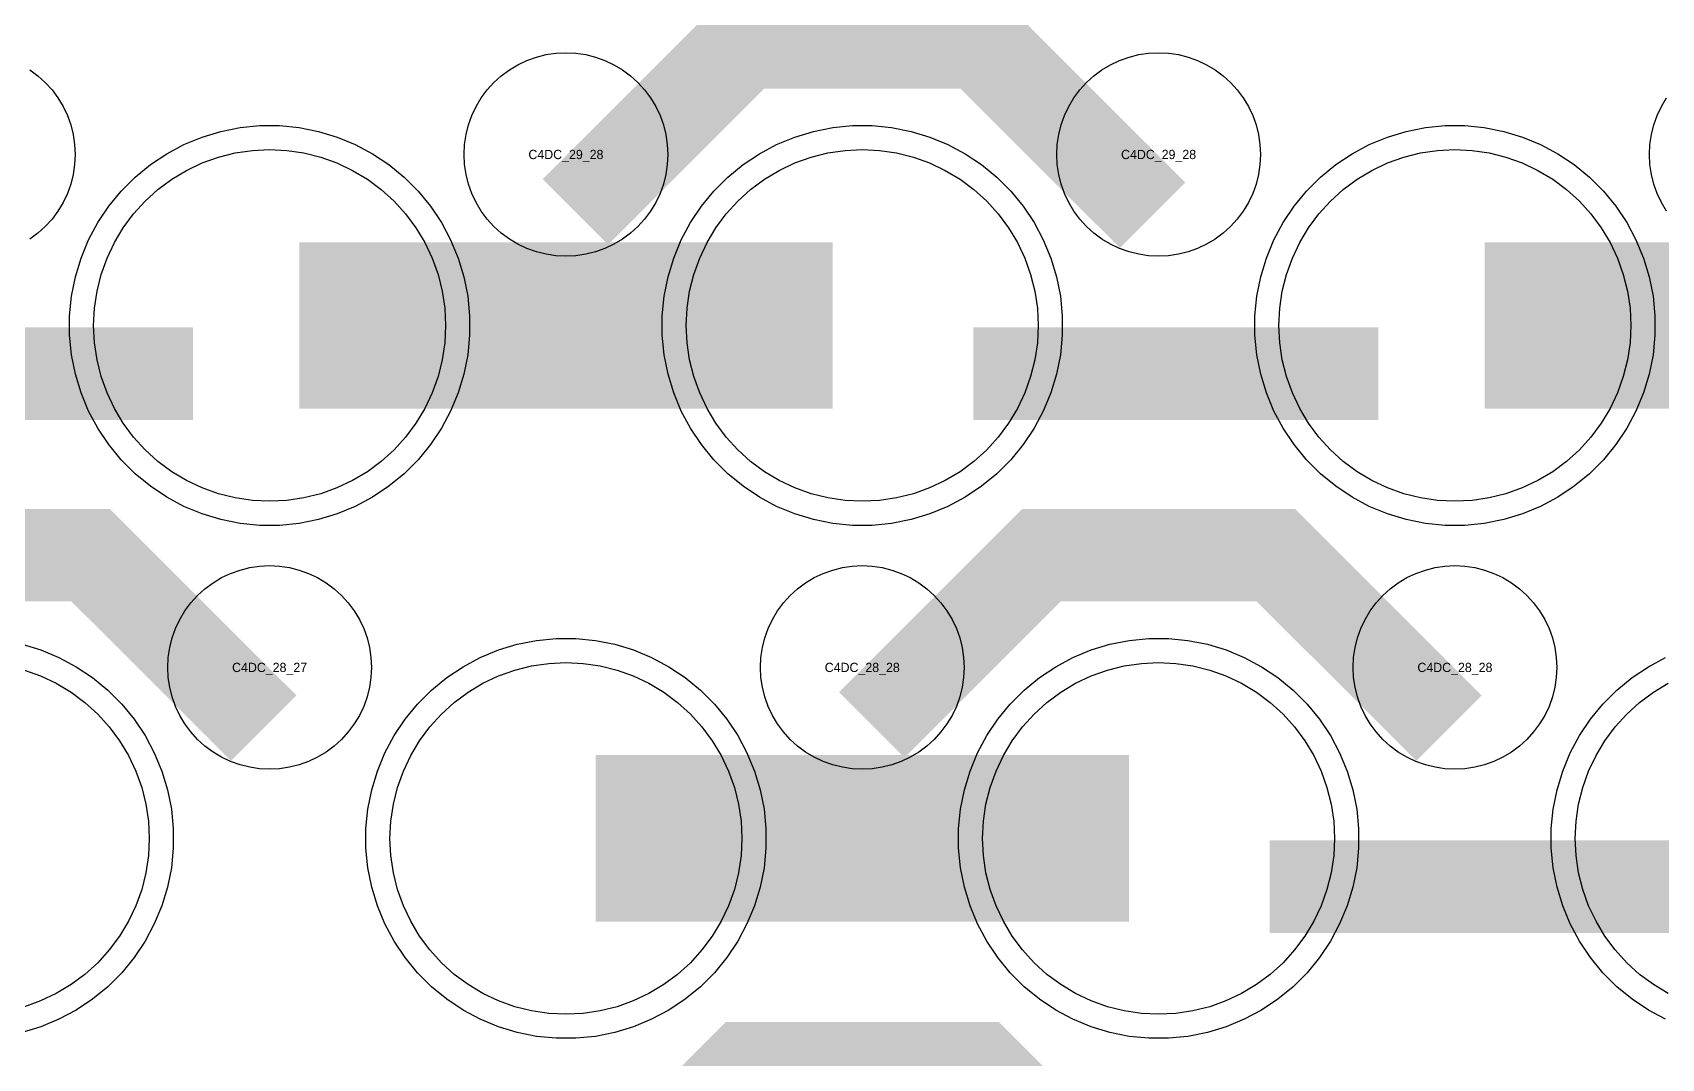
# Model space of a CAD drawing. Extents: x -11880 to 11880, y -14992 to 14992.
# Drawn here: x -3184 to -2744.2, y -11019.2 to -10742.1 of the extents above; entities that cross this region are included whole.
import ezdxf
from ezdxf.enums import TextEntityAlignment as Align

# ---------------------------------------------------------------- set-up
doc = ezdxf.new("R2010")
doc.units = 0
doc.header["$MEASUREMENT"] = 0
for name, color, linetype in [('GDS_775_DT_237', 138, 'CONTINUOUS'), ('RDL1_FS', 34, 'CONTINUOUS'), ('RDL_BS', 160, 'CONTINUOUS')]:
    doc.layers.add(name, color=color, linetype=linetype)

msp = doc.modelspace()

# ---------------------------------------------------------------- linework, layer by layer
at = {"layer": 'RDL1_FS'}
for points in [[(-3120, -10868.714), (-3124.657, -10868.485), (-3129.268, -10867.801), (-3133.791, -10866.669), (-3138.181, -10865.097), (-3142.395, -10863.105), (-3146.395, -10860.707), (-3150.14, -10857.929), (-3153.594, -10854.799), (-3156.724, -10851.345), (-3159.502, -10847.6), (-3161.9, -10843.6), (-3163.892, -10839.386), (-3165.464, -10834.996), (-3166.596, -10830.473), (-3167.28, -10825.862), (-3167.509, -10821.205), (-3167.28, -10816.548), (-3166.596, -10811.937), (-3165.464, -10807.414), (-3163.892, -10803.024), (-3161.9, -10798.81), (-3159.502, -10794.81), (-3156.724, -10791.065), (-3153.594, -10787.611), (-3150.14, -10784.481), (-3146.395, -10781.703), (-3142.395, -10779.305), (-3138.181, -10777.313), (-3133.791, -10775.741), (-3129.268, -10774.609), (-3124.657, -10773.925), (-3120, -10773.696), (-3115.343, -10773.925), (-3110.732, -10774.609), (-3106.209, -10775.741), (-3101.819, -10777.313), (-3097.605, -10779.305), (-3093.605, -10781.703), (-3089.86, -10784.481), (-3086.406, -10787.611), (-3083.276, -10791.065), (-3080.498, -10794.81), (-3078.1, -10798.81), (-3076.108, -10803.024), (-3074.536, -10807.414), (-3073.404, -10811.937), (-3072.72, -10816.548), (-3072.491, -10821.205), (-3072.72, -10825.862), (-3073.404, -10830.473), (-3074.536, -10834.996), (-3076.108, -10839.386), (-3078.1, -10843.6), (-3080.498, -10847.6), (-3083.276, -10851.345), (-3086.406, -10854.799), (-3089.86, -10857.929), (-3093.605, -10860.707), (-3097.605, -10863.105), (-3101.819, -10865.097), (-3106.209, -10866.669), (-3110.732, -10867.801), (-3115.343, -10868.485)], [(-2960, -10868.714), (-2964.657, -10868.485), (-2969.268, -10867.801), (-2973.791, -10866.669), (-2978.181, -10865.097), (-2982.395, -10863.105), (-2986.395, -10860.707), (-2990.14, -10857.929), (-2993.594, -10854.799), (-2996.724, -10851.345), (-2999.502, -10847.6), (-3001.9, -10843.6), (-3003.892, -10839.386), (-3005.464, -10834.996), (-3006.596, -10830.473), (-3007.28, -10825.862), (-3007.509, -10821.205), (-3007.28, -10816.548), (-3006.596, -10811.937), (-3005.464, -10807.414), (-3003.892, -10803.024), (-3001.9, -10798.81), (-2999.502, -10794.81), (-2996.724, -10791.065), (-2993.594, -10787.611), (-2990.14, -10784.481), (-2986.395, -10781.703), (-2982.395, -10779.305), (-2978.181, -10777.313), (-2973.791, -10775.741), (-2969.268, -10774.609), (-2964.657, -10773.925), (-2960, -10773.696), (-2955.343, -10773.925), (-2950.732, -10774.609), (-2946.209, -10775.741), (-2941.819, -10777.313), (-2937.605, -10779.305), (-2933.605, -10781.703), (-2929.86, -10784.481), (-2926.406, -10787.611), (-2923.276, -10791.065), (-2920.498, -10794.81), (-2918.1, -10798.81), (-2916.108, -10803.024), (-2914.536, -10807.414), (-2913.404, -10811.937), (-2912.72, -10816.548), (-2912.491, -10821.205), (-2912.72, -10825.862), (-2913.404, -10830.473), (-2914.536, -10834.996), (-2916.108, -10839.386), (-2918.1, -10843.6), (-2920.498, -10847.6), (-2923.276, -10851.345), (-2926.406, -10854.799), (-2929.86, -10857.929), (-2933.605, -10860.707), (-2937.605, -10863.105), (-2941.819, -10865.097), (-2946.209, -10866.669), (-2950.732, -10867.801), (-2955.343, -10868.485)], [(-2800, -10868.714), (-2804.657, -10868.485), (-2809.268, -10867.801), (-2813.791, -10866.669), (-2818.181, -10865.097), (-2822.395, -10863.105), (-2826.395, -10860.707), (-2830.14, -10857.929), (-2833.594, -10854.799), (-2836.724, -10851.345), (-2839.502, -10847.6), (-2841.9, -10843.6), (-2843.892, -10839.386), (-2845.464, -10834.996), (-2846.596, -10830.473), (-2847.28, -10825.862), (-2847.509, -10821.205), (-2847.28, -10816.548), (-2846.596, -10811.937), (-2845.464, -10807.414), (-2843.892, -10803.024), (-2841.9, -10798.81), (-2839.502, -10794.81), (-2836.724, -10791.065), (-2833.594, -10787.611), (-2830.14, -10784.481), (-2826.395, -10781.703), (-2822.395, -10779.305), (-2818.181, -10777.313), (-2813.791, -10775.741), (-2809.268, -10774.609), (-2804.657, -10773.925), (-2800, -10773.696), (-2795.343, -10773.925), (-2790.732, -10774.609), (-2786.209, -10775.741), (-2781.819, -10777.313), (-2777.605, -10779.305), (-2773.605, -10781.703), (-2769.86, -10784.481), (-2766.406, -10787.611), (-2763.276, -10791.065), (-2760.498, -10794.81), (-2758.1, -10798.81), (-2756.108, -10803.024), (-2754.536, -10807.414), (-2753.404, -10811.937), (-2752.72, -10816.548), (-2752.491, -10821.205), (-2752.72, -10825.862), (-2753.404, -10830.473), (-2754.536, -10834.996), (-2756.108, -10839.386), (-2758.1, -10843.6), (-2760.498, -10847.6), (-2763.276, -10851.345), (-2766.406, -10854.799), (-2769.86, -10857.929), (-2773.605, -10860.707), (-2777.605, -10863.105), (-2781.819, -10865.097), (-2786.209, -10866.669), (-2790.732, -10867.801), (-2795.343, -10868.485)], [(-3040, -11007.279), (-3044.657, -11007.05), (-3049.268, -11006.366), (-3053.791, -11005.234), (-3058.181, -11003.662), (-3062.395, -11001.67), (-3066.395, -10999.272), (-3070.14, -10996.494), (-3073.594, -10993.364), (-3076.724, -10989.91), (-3079.502, -10986.165), (-3081.9, -10982.165), (-3083.892, -10977.951), (-3085.464, -10973.561), (-3086.596, -10969.038), (-3087.28, -10964.427), (-3087.509, -10959.77), (-3087.28, -10955.113), (-3086.596, -10950.502), (-3085.464, -10945.979), (-3083.892, -10941.589), (-3081.9, -10937.375), (-3079.502, -10933.375), (-3076.724, -10929.63), (-3073.594, -10926.176), (-3070.14, -10923.046), (-3066.395, -10920.268), (-3062.395, -10917.87), (-3058.181, -10915.878), (-3053.791, -10914.306), (-3049.268, -10913.174), (-3044.657, -10912.49), (-3040, -10912.261), (-3035.343, -10912.49), (-3030.732, -10913.174), (-3026.209, -10914.306), (-3021.819, -10915.878), (-3017.605, -10917.87), (-3013.605, -10920.268), (-3009.86, -10923.046), (-3006.406, -10926.176), (-3003.276, -10929.63), (-3000.498, -10933.375), (-2998.1, -10937.375), (-2996.108, -10941.589), (-2994.536, -10945.979), (-2993.404, -10950.502), (-2992.72, -10955.113), (-2992.491, -10959.77), (-2992.72, -10964.427), (-2993.404, -10969.038), (-2994.536, -10973.561), (-2996.108, -10977.951), (-2998.1, -10982.165), (-3000.498, -10986.165), (-3003.276, -10989.91), (-3006.406, -10993.364), (-3009.86, -10996.494), (-3013.605, -10999.272), (-3017.605, -11001.67), (-3021.819, -11003.662), (-3026.209, -11005.234), (-3030.732, -11006.366), (-3035.343, -11007.05)], [(-2880, -11007.279), (-2884.657, -11007.05), (-2889.268, -11006.366), (-2893.791, -11005.234), (-2898.181, -11003.662), (-2902.395, -11001.67), (-2906.395, -10999.272), (-2910.14, -10996.494), (-2913.594, -10993.364), (-2916.724, -10989.91), (-2919.502, -10986.165), (-2921.9, -10982.165), (-2923.892, -10977.951), (-2925.464, -10973.561), (-2926.596, -10969.038), (-2927.28, -10964.427), (-2927.509, -10959.77), (-2927.28, -10955.113), (-2926.596, -10950.502), (-2925.464, -10945.979), (-2923.892, -10941.589), (-2921.9, -10937.375), (-2919.502, -10933.375), (-2916.724, -10929.63), (-2913.594, -10926.176), (-2910.14, -10923.046), (-2906.395, -10920.268), (-2902.395, -10917.87), (-2898.181, -10915.878), (-2893.791, -10914.306), (-2889.268, -10913.174), (-2884.657, -10912.49), (-2880, -10912.261), (-2875.343, -10912.49), (-2870.732, -10913.174), (-2866.209, -10914.306), (-2861.819, -10915.878), (-2857.605, -10917.87), (-2853.605, -10920.268), (-2849.86, -10923.046), (-2846.406, -10926.176), (-2843.276, -10929.63), (-2840.498, -10933.375), (-2838.1, -10937.375), (-2836.108, -10941.589), (-2834.536, -10945.979), (-2833.404, -10950.502), (-2832.72, -10955.113), (-2832.491, -10959.77), (-2832.72, -10964.427), (-2833.404, -10969.038), (-2834.536, -10973.561), (-2836.108, -10977.951), (-2838.1, -10982.165), (-2840.498, -10986.165), (-2843.276, -10989.91), (-2846.406, -10993.364), (-2849.86, -10996.494), (-2853.605, -10999.272), (-2857.605, -11001.67), (-2861.819, -11003.662), (-2866.209, -11005.234), (-2870.732, -11006.366), (-2875.343, -11007.05)]]:
    msp.add_lwpolyline(points, close=True, dxfattribs=at)
for points in [[(-3111.998, -10821.205, 45, 45, 0), (-3039.998, -10821.205, 45, 45, 0)], [(-3039.998, -10821.205, 45, 45, 0), (-2967.998, -10821.205, 45, 45, 0)], [(-2791.998, -10821.205, 45, 45, 0), (-2719.998, -10821.205, 45, 45, 0)], [(-3031.998, -10959.77, 45, 45, 0), (-2959.998, -10959.77, 45, 45, 0)], [(-2959.998, -10959.77, 45, 45, 0), (-2887.998, -10959.77, 45, 45, 0)]]:
    msp.add_lwpolyline(points, format="xyseb", dxfattribs=at)
at = {"layer": 'RDL1_FS', "color": 240, "true_color": 0xed1f24}
msp.add_lwpolyline([(-3186.209, -10914.306), (-3181.819, -10915.878), (-3177.605, -10917.87), (-3173.605, -10920.268), (-3169.86, -10923.046), (-3166.406, -10926.176), (-3163.276, -10929.63), (-3160.498, -10933.375), (-3158.1, -10937.375), (-3156.108, -10941.589), (-3154.536, -10945.979), (-3153.404, -10950.502), (-3152.72, -10955.113), (-3152.491, -10959.77), (-3152.72, -10964.427), (-3153.404, -10969.038), (-3154.536, -10973.561), (-3156.108, -10977.951), (-3158.1, -10982.165), (-3160.498, -10986.165), (-3163.276, -10989.91), (-3166.406, -10993.364), (-3169.86, -10996.494), (-3173.605, -10999.272), (-3177.605, -11001.67), (-3181.819, -11003.662), (-3186.209, -11005.234)], dxfattribs=at)
at = {"layer": 'RDL1_FS'}
msp.add_lwpolyline([(-2742.395, -11001.67), (-2746.395, -10999.272), (-2750.14, -10996.494), (-2753.594, -10993.364), (-2756.724, -10989.91), (-2759.502, -10986.165), (-2761.9, -10982.165), (-2763.892, -10977.951), (-2765.464, -10973.561), (-2766.596, -10969.038), (-2767.28, -10964.427), (-2767.509, -10959.77), (-2767.28, -10955.113), (-2766.596, -10950.502), (-2765.464, -10945.979), (-2763.892, -10941.589), (-2761.9, -10937.375), (-2759.502, -10933.375), (-2756.724, -10929.63), (-2753.594, -10926.176), (-2750.14, -10923.046), (-2746.395, -10920.268), (-2742.395, -10917.87)], dxfattribs=at)
at = {"layer": 'RDL_BS'}
for points in [[(-3037.438, -10790.519, 25, 25, 0), (-2991.623, -10744.704, 25, 25, 0), (-2958.07, -10744.704, 25, 25, 0)], [(-2881.599, -10791.418, 25, 25, 0), (-2928.313, -10744.704, 25, 25, 0), (-2958.071, -10744.704, 25, 25, 0)], [(-3249.984, -10834.218, 25, 25, 0), (-3140.719, -10834.218, 25, 25, 0)], [(-2929.984, -10834.218, 25, 25, 0), (-2820.719, -10834.218, 25, 25, 0)], [(-3121.599, -10929.983, 25, 25, 0), (-3168.313, -10883.269, 25, 25, 0), (-3198.071, -10883.269, 25, 25, 0)], [(-2957.438, -10929.084, 25, 25, 0), (-2911.623, -10883.269, 25, 25, 0), (-2878.07, -10883.269, 25, 25, 0)], [(-2801.599, -10929.983, 25, 25, 0), (-2848.313, -10883.269, 25, 25, 0), (-2878.071, -10883.269, 25, 25, 0)], [(-2849.984, -10972.783, 25, 25, 0), (-2740.719, -10972.783, 25, 25, 0)], [(-3037.438, -11067.649, 25, 25, 0), (-2991.623, -11021.834, 25, 25, 0), (-2958.07, -11021.834, 25, 25, 0)], [(-2881.599, -11068.548, 25, 25, 0), (-2928.313, -11021.834, 25, 25, 0), (-2958.071, -11021.834, 25, 25, 0)]]:
    msp.add_lwpolyline(points, format="xyseb", dxfattribs=at)
for points in [[(-3040, -10802.511), (-3042.693, -10802.379), (-3045.365, -10801.983), (-3047.984, -10801.326), (-3050.519, -10800.419), (-3052.956, -10799.267), (-3055.28, -10797.874), (-3057.443, -10796.271), (-3059.442, -10794.459), (-3061.254, -10792.46), (-3062.857, -10790.297), (-3064.25, -10787.973), (-3065.402, -10785.536), (-3066.309, -10783.001), (-3066.966, -10780.382), (-3067.362, -10777.71), (-3067.494, -10775.017), (-3067.362, -10772.324), (-3066.966, -10769.652), (-3066.309, -10767.033), (-3065.402, -10764.498), (-3064.25, -10762.061), (-3062.857, -10759.737), (-3061.254, -10757.574), (-3059.442, -10755.575), (-3057.443, -10753.763), (-3055.28, -10752.16), (-3052.956, -10750.767), (-3050.519, -10749.615), (-3047.984, -10748.708), (-3045.365, -10748.051), (-3042.693, -10747.655), (-3040, -10747.523), (-3037.307, -10747.655), (-3034.635, -10748.051), (-3032.016, -10748.708), (-3029.481, -10749.615), (-3027.044, -10750.767), (-3024.72, -10752.16), (-3022.557, -10753.763), (-3020.558, -10755.575), (-3018.746, -10757.574), (-3017.143, -10759.737), (-3015.75, -10762.061), (-3014.598, -10764.498), (-3013.691, -10767.033), (-3013.034, -10769.652), (-3012.638, -10772.324), (-3012.506, -10775.017), (-3012.638, -10777.71), (-3013.034, -10780.382), (-3013.691, -10783.001), (-3014.598, -10785.536), (-3015.75, -10787.973), (-3017.143, -10790.297), (-3018.746, -10792.46), (-3020.558, -10794.459), (-3022.557, -10796.271), (-3024.72, -10797.874), (-3027.044, -10799.267), (-3029.481, -10800.419), (-3032.016, -10801.326), (-3034.635, -10801.983), (-3037.307, -10802.379)], [(-2880, -10802.511), (-2882.693, -10802.379), (-2885.365, -10801.983), (-2887.984, -10801.326), (-2890.519, -10800.419), (-2892.956, -10799.267), (-2895.28, -10797.874), (-2897.443, -10796.271), (-2899.442, -10794.459), (-2901.254, -10792.46), (-2902.857, -10790.297), (-2904.25, -10787.973), (-2905.402, -10785.536), (-2906.309, -10783.001), (-2906.966, -10780.382), (-2907.362, -10777.71), (-2907.494, -10775.017), (-2907.362, -10772.324), (-2906.966, -10769.652), (-2906.309, -10767.033), (-2905.402, -10764.498), (-2904.25, -10762.061), (-2902.857, -10759.737), (-2901.254, -10757.574), (-2899.442, -10755.575), (-2897.443, -10753.763), (-2895.28, -10752.16), (-2892.956, -10750.767), (-2890.519, -10749.615), (-2887.984, -10748.708), (-2885.365, -10748.051), (-2882.693, -10747.655), (-2880, -10747.523), (-2877.307, -10747.655), (-2874.635, -10748.051), (-2872.016, -10748.708), (-2869.481, -10749.615), (-2867.044, -10750.767), (-2864.72, -10752.16), (-2862.557, -10753.763), (-2860.558, -10755.575), (-2858.746, -10757.574), (-2857.143, -10759.737), (-2855.75, -10762.061), (-2854.598, -10764.498), (-2853.691, -10767.033), (-2853.034, -10769.652), (-2852.638, -10772.324), (-2852.506, -10775.017), (-2852.638, -10777.71), (-2853.034, -10780.382), (-2853.691, -10783.001), (-2854.598, -10785.536), (-2855.75, -10787.973), (-2857.143, -10790.297), (-2858.746, -10792.46), (-2860.558, -10794.459), (-2862.557, -10796.271), (-2864.72, -10797.874), (-2867.044, -10799.267), (-2869.481, -10800.419), (-2872.016, -10801.326), (-2874.635, -10801.983), (-2877.307, -10802.379)], [(-3122.644, -10875.205), (-3127.938, -10874.688), (-3133.165, -10873.642), (-3138.205, -10872.111), (-3143.115, -10870.08), (-3147.777, -10867.588), (-3152.191, -10864.641), (-3156.292, -10861.279), (-3160.074, -10857.497), (-3163.436, -10853.396), (-3166.383, -10848.982), (-3168.875, -10844.32), (-3170.906, -10839.41), (-3172.437, -10834.37), (-3173.483, -10829.143), (-3174, -10823.849), (-3174, -10818.561), (-3173.483, -10813.267), (-3172.437, -10808.04), (-3170.906, -10803), (-3168.875, -10798.09), (-3166.383, -10793.428), (-3163.436, -10789.014), (-3160.074, -10784.913), (-3156.292, -10781.131), (-3152.191, -10777.769), (-3147.777, -10774.822), (-3143.115, -10772.33), (-3138.205, -10770.299), (-3133.165, -10768.768), (-3127.938, -10767.722), (-3122.644, -10767.205), (-3117.356, -10767.205), (-3112.062, -10767.722), (-3106.835, -10768.768), (-3101.795, -10770.299), (-3096.885, -10772.33), (-3092.223, -10774.822), (-3087.809, -10777.769), (-3083.708, -10781.131), (-3079.926, -10784.913), (-3076.564, -10789.014), (-3073.617, -10793.428), (-3071.125, -10798.09), (-3069.094, -10803), (-3067.563, -10808.04), (-3066.517, -10813.267), (-3066, -10818.561), (-3066, -10823.849), (-3066.517, -10829.143), (-3067.563, -10834.37), (-3069.094, -10839.41), (-3071.125, -10844.32), (-3073.617, -10848.982), (-3076.564, -10853.396), (-3079.926, -10857.497), (-3083.708, -10861.279), (-3087.809, -10864.641), (-3092.223, -10867.588), (-3096.885, -10870.08), (-3101.795, -10872.111), (-3106.835, -10873.642), (-3112.062, -10874.688), (-3117.356, -10875.205)], [(-2962.644, -10875.205), (-2967.938, -10874.688), (-2973.165, -10873.642), (-2978.205, -10872.111), (-2983.115, -10870.08), (-2987.777, -10867.588), (-2992.191, -10864.641), (-2996.292, -10861.279), (-3000.074, -10857.497), (-3003.436, -10853.396), (-3006.383, -10848.982), (-3008.875, -10844.32), (-3010.906, -10839.41), (-3012.437, -10834.37), (-3013.483, -10829.143), (-3014, -10823.849), (-3014, -10818.561), (-3013.483, -10813.267), (-3012.437, -10808.04), (-3010.906, -10803), (-3008.875, -10798.09), (-3006.383, -10793.428), (-3003.436, -10789.014), (-3000.074, -10784.913), (-2996.292, -10781.131), (-2992.191, -10777.769), (-2987.777, -10774.822), (-2983.115, -10772.33), (-2978.205, -10770.299), (-2973.165, -10768.768), (-2967.938, -10767.722), (-2962.644, -10767.205), (-2957.356, -10767.205), (-2952.062, -10767.722), (-2946.835, -10768.768), (-2941.795, -10770.299), (-2936.885, -10772.33), (-2932.223, -10774.822), (-2927.809, -10777.769), (-2923.708, -10781.131), (-2919.926, -10784.913), (-2916.564, -10789.014), (-2913.617, -10793.428), (-2911.125, -10798.09), (-2909.094, -10803), (-2907.563, -10808.04), (-2906.517, -10813.267), (-2906, -10818.561), (-2906, -10823.849), (-2906.517, -10829.143), (-2907.563, -10834.37), (-2909.094, -10839.41), (-2911.125, -10844.32), (-2913.617, -10848.982), (-2916.564, -10853.396), (-2919.926, -10857.497), (-2923.708, -10861.279), (-2927.809, -10864.641), (-2932.223, -10867.588), (-2936.885, -10870.08), (-2941.795, -10872.111), (-2946.835, -10873.642), (-2952.062, -10874.688), (-2957.356, -10875.205)], [(-2802.644, -10875.205), (-2807.938, -10874.688), (-2813.165, -10873.642), (-2818.205, -10872.111), (-2823.115, -10870.08), (-2827.777, -10867.588), (-2832.191, -10864.641), (-2836.292, -10861.279), (-2840.074, -10857.497), (-2843.436, -10853.396), (-2846.383, -10848.982), (-2848.875, -10844.32), (-2850.906, -10839.41), (-2852.437, -10834.37), (-2853.483, -10829.143), (-2854, -10823.849), (-2854, -10818.561), (-2853.483, -10813.267), (-2852.437, -10808.04), (-2850.906, -10803), (-2848.875, -10798.09), (-2846.383, -10793.428), (-2843.436, -10789.014), (-2840.074, -10784.913), (-2836.292, -10781.131), (-2832.191, -10777.769), (-2827.777, -10774.822), (-2823.115, -10772.33), (-2818.205, -10770.299), (-2813.165, -10768.768), (-2807.938, -10767.722), (-2802.644, -10767.205), (-2797.356, -10767.205), (-2792.062, -10767.722), (-2786.835, -10768.768), (-2781.795, -10770.299), (-2776.885, -10772.33), (-2772.223, -10774.822), (-2767.809, -10777.769), (-2763.708, -10781.131), (-2759.926, -10784.913), (-2756.564, -10789.014), (-2753.617, -10793.428), (-2751.125, -10798.09), (-2749.094, -10803), (-2747.563, -10808.04), (-2746.517, -10813.267), (-2746, -10818.561), (-2746, -10823.849), (-2746.517, -10829.143), (-2747.563, -10834.37), (-2749.094, -10839.41), (-2751.125, -10844.32), (-2753.617, -10848.982), (-2756.564, -10853.396), (-2759.926, -10857.497), (-2763.708, -10861.279), (-2767.809, -10864.641), (-2772.223, -10867.588), (-2776.885, -10870.08), (-2781.795, -10872.111), (-2786.835, -10873.642), (-2792.062, -10874.688), (-2797.356, -10875.205)], [(-3120, -10941.076), (-3122.693, -10940.944), (-3125.365, -10940.548), (-3127.984, -10939.891), (-3130.519, -10938.984), (-3132.956, -10937.832), (-3135.28, -10936.439), (-3137.443, -10934.836), (-3139.442, -10933.024), (-3141.254, -10931.025), (-3142.857, -10928.862), (-3144.25, -10926.538), (-3145.402, -10924.101), (-3146.309, -10921.566), (-3146.966, -10918.947), (-3147.362, -10916.275), (-3147.494, -10913.582), (-3147.362, -10910.889), (-3146.966, -10908.217), (-3146.309, -10905.598), (-3145.402, -10903.063), (-3144.25, -10900.626), (-3142.857, -10898.302), (-3141.254, -10896.139), (-3139.442, -10894.14), (-3137.443, -10892.328), (-3135.28, -10890.725), (-3132.956, -10889.332), (-3130.519, -10888.18), (-3127.984, -10887.273), (-3125.365, -10886.616), (-3122.693, -10886.22), (-3120, -10886.088), (-3117.307, -10886.22), (-3114.635, -10886.616), (-3112.016, -10887.273), (-3109.481, -10888.18), (-3107.044, -10889.332), (-3104.72, -10890.725), (-3102.557, -10892.328), (-3100.558, -10894.14), (-3098.746, -10896.139), (-3097.143, -10898.302), (-3095.75, -10900.626), (-3094.598, -10903.063), (-3093.691, -10905.598), (-3093.034, -10908.217), (-3092.638, -10910.889), (-3092.506, -10913.582), (-3092.638, -10916.275), (-3093.034, -10918.947), (-3093.691, -10921.566), (-3094.598, -10924.101), (-3095.75, -10926.538), (-3097.143, -10928.862), (-3098.746, -10931.025), (-3100.558, -10933.024), (-3102.557, -10934.836), (-3104.72, -10936.439), (-3107.044, -10937.832), (-3109.481, -10938.984), (-3112.016, -10939.891), (-3114.635, -10940.548), (-3117.307, -10940.944)], [(-2960, -10941.076), (-2962.693, -10940.944), (-2965.365, -10940.548), (-2967.984, -10939.891), (-2970.519, -10938.984), (-2972.956, -10937.832), (-2975.28, -10936.439), (-2977.443, -10934.836), (-2979.442, -10933.024), (-2981.254, -10931.025), (-2982.857, -10928.862), (-2984.25, -10926.538), (-2985.402, -10924.101), (-2986.309, -10921.566), (-2986.966, -10918.947), (-2987.362, -10916.275), (-2987.494, -10913.582), (-2987.362, -10910.889), (-2986.966, -10908.217), (-2986.309, -10905.598), (-2985.402, -10903.063), (-2984.25, -10900.626), (-2982.857, -10898.302), (-2981.254, -10896.139), (-2979.442, -10894.14), (-2977.443, -10892.328), (-2975.28, -10890.725), (-2972.956, -10889.332), (-2970.519, -10888.18), (-2967.984, -10887.273), (-2965.365, -10886.616), (-2962.693, -10886.22), (-2960, -10886.088), (-2957.307, -10886.22), (-2954.635, -10886.616), (-2952.016, -10887.273), (-2949.481, -10888.18), (-2947.044, -10889.332), (-2944.72, -10890.725), (-2942.557, -10892.328), (-2940.558, -10894.14), (-2938.746, -10896.139), (-2937.143, -10898.302), (-2935.75, -10900.626), (-2934.598, -10903.063), (-2933.691, -10905.598), (-2933.034, -10908.217), (-2932.638, -10910.889), (-2932.506, -10913.582), (-2932.638, -10916.275), (-2933.034, -10918.947), (-2933.691, -10921.566), (-2934.598, -10924.101), (-2935.75, -10926.538), (-2937.143, -10928.862), (-2938.746, -10931.025), (-2940.558, -10933.024), (-2942.557, -10934.836), (-2944.72, -10936.439), (-2947.044, -10937.832), (-2949.481, -10938.984), (-2952.016, -10939.891), (-2954.635, -10940.548), (-2957.307, -10940.944)], [(-2800, -10941.076), (-2802.693, -10940.944), (-2805.365, -10940.548), (-2807.984, -10939.891), (-2810.519, -10938.984), (-2812.956, -10937.832), (-2815.28, -10936.439), (-2817.443, -10934.836), (-2819.442, -10933.024), (-2821.254, -10931.025), (-2822.857, -10928.862), (-2824.25, -10926.538), (-2825.402, -10924.101), (-2826.309, -10921.566), (-2826.966, -10918.947), (-2827.362, -10916.275), (-2827.494, -10913.582), (-2827.362, -10910.889), (-2826.966, -10908.217), (-2826.309, -10905.598), (-2825.402, -10903.063), (-2824.25, -10900.626), (-2822.857, -10898.302), (-2821.254, -10896.139), (-2819.442, -10894.14), (-2817.443, -10892.328), (-2815.28, -10890.725), (-2812.956, -10889.332), (-2810.519, -10888.18), (-2807.984, -10887.273), (-2805.365, -10886.616), (-2802.693, -10886.22), (-2800, -10886.088), (-2797.307, -10886.22), (-2794.635, -10886.616), (-2792.016, -10887.273), (-2789.481, -10888.18), (-2787.044, -10889.332), (-2784.72, -10890.725), (-2782.557, -10892.328), (-2780.558, -10894.14), (-2778.746, -10896.139), (-2777.143, -10898.302), (-2775.75, -10900.626), (-2774.598, -10903.063), (-2773.691, -10905.598), (-2773.034, -10908.217), (-2772.638, -10910.889), (-2772.506, -10913.582), (-2772.638, -10916.275), (-2773.034, -10918.947), (-2773.691, -10921.566), (-2774.598, -10924.101), (-2775.75, -10926.538), (-2777.143, -10928.862), (-2778.746, -10931.025), (-2780.558, -10933.024), (-2782.557, -10934.836), (-2784.72, -10936.439), (-2787.044, -10937.832), (-2789.481, -10938.984), (-2792.016, -10939.891), (-2794.635, -10940.548), (-2797.307, -10940.944)], [(-3042.644, -11013.77), (-3047.938, -11013.253), (-3053.165, -11012.207), (-3058.205, -11010.676), (-3063.115, -11008.645), (-3067.777, -11006.153), (-3072.191, -11003.206), (-3076.292, -10999.844), (-3080.074, -10996.062), (-3083.436, -10991.961), (-3086.383, -10987.547), (-3088.875, -10982.885), (-3090.906, -10977.975), (-3092.437, -10972.935), (-3093.483, -10967.708), (-3094, -10962.414), (-3094, -10957.126), (-3093.483, -10951.832), (-3092.437, -10946.605), (-3090.906, -10941.565), (-3088.875, -10936.655), (-3086.383, -10931.993), (-3083.436, -10927.579), (-3080.074, -10923.478), (-3076.292, -10919.696), (-3072.191, -10916.334), (-3067.777, -10913.387), (-3063.115, -10910.895), (-3058.205, -10908.864), (-3053.165, -10907.333), (-3047.938, -10906.287), (-3042.644, -10905.77), (-3037.356, -10905.77), (-3032.062, -10906.287), (-3026.835, -10907.333), (-3021.795, -10908.864), (-3016.885, -10910.895), (-3012.223, -10913.387), (-3007.809, -10916.334), (-3003.708, -10919.696), (-2999.926, -10923.478), (-2996.564, -10927.579), (-2993.617, -10931.993), (-2991.125, -10936.655), (-2989.094, -10941.565), (-2987.563, -10946.605), (-2986.517, -10951.832), (-2986, -10957.126), (-2986, -10962.414), (-2986.517, -10967.708), (-2987.563, -10972.935), (-2989.094, -10977.975), (-2991.125, -10982.885), (-2993.617, -10987.547), (-2996.564, -10991.961), (-2999.926, -10996.062), (-3003.708, -10999.844), (-3007.809, -11003.206), (-3012.223, -11006.153), (-3016.885, -11008.645), (-3021.795, -11010.676), (-3026.835, -11012.207), (-3032.062, -11013.253), (-3037.356, -11013.77)], [(-2882.644, -11013.77), (-2887.938, -11013.253), (-2893.165, -11012.207), (-2898.205, -11010.676), (-2903.115, -11008.645), (-2907.777, -11006.153), (-2912.191, -11003.206), (-2916.292, -10999.844), (-2920.074, -10996.062), (-2923.436, -10991.961), (-2926.383, -10987.547), (-2928.875, -10982.885), (-2930.906, -10977.975), (-2932.437, -10972.935), (-2933.483, -10967.708), (-2934, -10962.414), (-2934, -10957.126), (-2933.483, -10951.832), (-2932.437, -10946.605), (-2930.906, -10941.565), (-2928.875, -10936.655), (-2926.383, -10931.993), (-2923.436, -10927.579), (-2920.074, -10923.478), (-2916.292, -10919.696), (-2912.191, -10916.334), (-2907.777, -10913.387), (-2903.115, -10910.895), (-2898.205, -10908.864), (-2893.165, -10907.333), (-2887.938, -10906.287), (-2882.644, -10905.77), (-2877.356, -10905.77), (-2872.062, -10906.287), (-2866.835, -10907.333), (-2861.795, -10908.864), (-2856.885, -10910.895), (-2852.223, -10913.387), (-2847.809, -10916.334), (-2843.708, -10919.696), (-2839.926, -10923.478), (-2836.564, -10927.579), (-2833.617, -10931.993), (-2831.125, -10936.655), (-2829.094, -10941.565), (-2827.563, -10946.605), (-2826.517, -10951.832), (-2826, -10957.126), (-2826, -10962.414), (-2826.517, -10967.708), (-2827.563, -10972.935), (-2829.094, -10977.975), (-2831.125, -10982.885), (-2833.617, -10987.547), (-2836.564, -10991.961), (-2839.926, -10996.062), (-2843.708, -10999.844), (-2847.809, -11003.206), (-2852.223, -11006.153), (-2856.885, -11008.645), (-2861.795, -11010.676), (-2866.835, -11012.207), (-2872.062, -11013.253), (-2877.356, -11013.77)]]:
    msp.add_lwpolyline(points, close=True, dxfattribs=at)
for points in [[(-3184.72, -10752.16), (-3182.557, -10753.763), (-3180.558, -10755.575), (-3178.746, -10757.574), (-3177.143, -10759.737), (-3175.75, -10762.061), (-3174.598, -10764.498), (-3173.691, -10767.033), (-3173.034, -10769.652), (-3172.638, -10772.324), (-3172.506, -10775.017), (-3172.638, -10777.71), (-3173.034, -10780.382), (-3173.691, -10783.001), (-3174.598, -10785.536), (-3175.75, -10787.973), (-3177.143, -10790.297), (-3178.746, -10792.46), (-3180.558, -10794.459), (-3182.557, -10796.271), (-3184.72, -10797.874)], [(-2742.857, -10790.297), (-2744.25, -10787.973), (-2745.402, -10785.536), (-2746.309, -10783.001), (-2746.966, -10780.382), (-2747.362, -10777.71), (-2747.494, -10775.017), (-2747.362, -10772.324), (-2746.966, -10769.652), (-2746.309, -10767.033), (-2745.402, -10764.498), (-2744.25, -10762.061), (-2742.857, -10759.737)], [(-2743.115, -11008.645), (-2747.777, -11006.153), (-2752.191, -11003.206), (-2756.292, -10999.844), (-2760.074, -10996.062), (-2763.436, -10991.961), (-2766.383, -10987.547), (-2768.875, -10982.885), (-2770.906, -10977.975), (-2772.437, -10972.935), (-2773.483, -10967.708), (-2774, -10962.414), (-2774, -10957.126), (-2773.483, -10951.832), (-2772.437, -10946.605), (-2770.906, -10941.565), (-2768.875, -10936.655), (-2766.383, -10931.993), (-2763.436, -10927.579), (-2760.074, -10923.478), (-2756.292, -10919.696), (-2752.191, -10916.334), (-2747.777, -10913.387), (-2743.115, -10910.895)]]:
    msp.add_lwpolyline(points, dxfattribs=at)
at = {"layer": 'RDL_BS', "color": 240, "true_color": 0xed1f24}
msp.add_lwpolyline([(-3186.835, -10907.333), (-3181.795, -10908.864), (-3176.885, -10910.895), (-3172.223, -10913.387), (-3167.809, -10916.334), (-3163.708, -10919.696), (-3159.926, -10923.478), (-3156.564, -10927.579), (-3153.617, -10931.993), (-3151.125, -10936.655), (-3149.094, -10941.565), (-3147.563, -10946.605), (-3146.517, -10951.832), (-3146, -10957.126), (-3146, -10962.414), (-3146.517, -10967.708), (-3147.563, -10972.935), (-3149.094, -10977.975), (-3151.125, -10982.885), (-3153.617, -10987.547), (-3156.564, -10991.961), (-3159.926, -10996.062), (-3163.708, -10999.844), (-3167.809, -11003.206), (-3172.223, -11006.153), (-3176.885, -11008.645), (-3181.795, -11010.676), (-3186.835, -11012.207)], dxfattribs=at)

# ---------------------------------------------------------------- texts
at = {"layer": 'GDS_775_DT_237'}
for s, p in [('C4DC_29_28', (-3040, -10775.017)), ('C4DC_29_28', (-3040, -10775.017)), ('C4DC_29_28', (-2880, -10775.017)), ('C4DC_29_28', (-2880, -10775.017)), ('C4DC_28_27', (-3120, -10913.582)), ('C4DC_28_27', (-3120, -10913.582)), ('C4DC_28_28', (-2960, -10913.582)), ('C4DC_28_28', (-2960, -10913.582)), ('C4DC_28_28', (-2800, -10913.582)), ('C4DC_28_28', (-2800, -10913.582))]:
    msp.add_text(s, height=2.5, dxfattribs=at).set_placement(p, align=Align.MIDDLE_CENTER)

doc.saveas('drawing.dxf')
